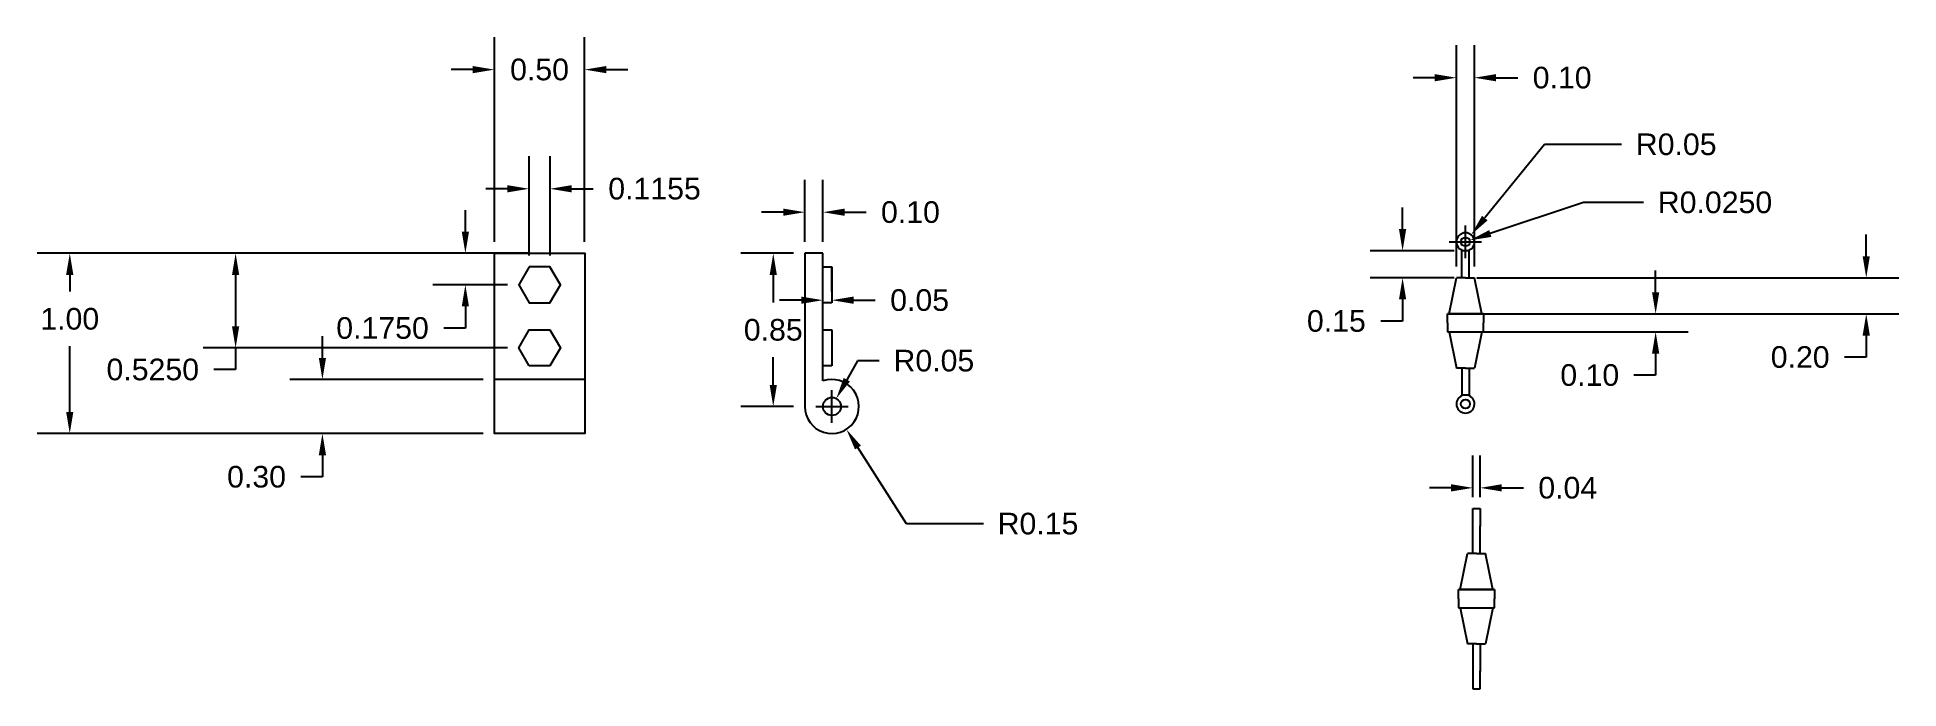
# Model space of a CAD drawing. Header units: inches. Extents: x 25.9 to 36.2, y 10.4 to 14.
import ezdxf

# ---------------------------------------------------------------- set-up
doc = ezdxf.new("R2010")
doc.units = ezdxf.units.IN
doc.header["$MEASUREMENT"] = 0
for name, color, linetype in [('Anotari', 40, 'Continuous'), ('Baza', 1, 'Continuous'), ('Prindere_Lemn', 2, 'Continuous'), ('Suruburi', 8, 'Continuous')]:
    doc.layers.add(name, color=color, linetype=linetype)
doc.styles.get("Standard").update_dxf_attribs({"font": 'arial.ttf'})
doc.dimstyles.get("Standard").update_dxf_attribs({"dimtxt": 0.18, "dimasz": 0.18, "dimexe": 0.18, "dimexo": 0.0625, "dimgap": 0.09, "dimtad": 0, "dimtih": 1, "dimtoh": 1, "dimdec": 4, "dimzin": 0, "dimdsep": 46, "dimtxsty": 'Standard', "dimcen": 0.09, "dimadec": 0, "dimazin": 0, "dimtfac": 1, "dimtdec": 4, "dimtofl": 0, "dimtmove": 0, "dimatfit": 3, "dimfxl": 1, "dimtolj": 1, "dimtzin": 0, "dimarcsym": 0})

# ---------------------------------------------------------------- blocks, each defined once
blk = doc.blocks.new('*D20')
at = {"layer": 'Anotari', "color": 0, "lineweight": -2, "transparency": 16777216}
for p, q in [((28.39, 12.893), (28.39, 14.029)), ((28.89, 12.893), (28.89, 14.029)), ((28.27, 13.849), (28.15, 13.849)), ((29.01, 13.849), (29.13, 13.849))]:
    blk.add_line(p, q, dxfattribs=at)
at = {"layer": 'Anotari', "color": 0, "transparency": 16777216}
for points in [[(28.27, 13.869), (28.27, 13.829), (28.39, 13.849)], [(29.01, 13.869), (29.01, 13.829), (28.89, 13.849)]]:
    blk.add_solid(points, dxfattribs=at)
at = {"layer": 'Defpoints', "color": 0, "transparency": 16777216}
for p in [(28.89, 13.849), (28.39, 12.83), (28.89, 12.83)]:
    blk.add_point(p, dxfattribs=at)
at = {"layer": 'Anotari', "color": 0, "transparency": 16777216, "insert": (28.64, 13.849), "char_height": 0.12, "attachment_point": 5}
blk.add_mtext('\\A1;0.50', dxfattribs=at)
blk = doc.blocks.new('*D21')
at = {"layer": 'Anotari', "color": 0, "lineweight": -2, "transparency": 16777216}
for p, q in [((28.328, 12.83), (25.857, 12.83)), ((26.037, 12.71), (26.037, 12.618)), ((26.037, 11.95), (26.037, 12.315)), ((28.328, 11.83), (25.857, 11.83))]:
    blk.add_line(p, q, dxfattribs=at)
at = {"layer": 'Anotari', "color": 0, "transparency": 16777216}
for points in [[(26.017, 12.71), (26.057, 12.71), (26.037, 12.83)], [(26.017, 11.95), (26.057, 11.95), (26.037, 11.83)]]:
    blk.add_solid(points, dxfattribs=at)
at = {"layer": 'Defpoints', "color": 0, "transparency": 16777216}
for p in [(28.39, 12.83), (26.037, 11.83), (28.39, 11.83)]:
    blk.add_point(p, dxfattribs=at)
at = {"layer": 'Anotari', "color": 0, "transparency": 16777216, "insert": (26.037, 12.466), "char_height": 0.12, "attachment_point": 5}
blk.add_mtext('\\A1;1.00', dxfattribs=at)
blk = doc.blocks.new('*D22')
at = {"layer": 'Anotari', "color": 0, "lineweight": -2, "transparency": 16777216}
for p, q in [((28.229, 12.95), (28.229, 13.07)), ((28.578, 12.83), (28.049, 12.83)), ((28.462, 12.655), (28.049, 12.655)), ((28.229, 12.535), (28.229, 12.415)), ((28.229, 12.415), (28.109, 12.415))]:
    blk.add_line(p, q, dxfattribs=at)
at = {"layer": 'Anotari', "color": 0, "transparency": 16777216}
for points in [[(28.209, 12.95), (28.249, 12.95), (28.229, 12.83)], [(28.209, 12.535), (28.249, 12.535), (28.229, 12.655)]]:
    blk.add_solid(points, dxfattribs=at)
at = {"layer": 'Defpoints', "color": 0, "transparency": 16777216}
for p in [(28.64, 12.83), (28.229, 12.655), (28.525, 12.655)]:
    blk.add_point(p, dxfattribs=at)
at = {"layer": 'Anotari', "color": 0, "transparency": 16777216, "insert": (27.77, 12.415), "char_height": 0.12, "attachment_point": 5}
blk.add_mtext('\\A1;0.1750', dxfattribs=at)
blk = doc.blocks.new('*D23')
at = {"layer": 'Anotari', "color": 0, "lineweight": -2, "transparency": 16777216}
for p, q in [((28.578, 12.83), (26.776, 12.83)), ((26.956, 12.71), (26.956, 12.425)), ((28.462, 12.305), (26.776, 12.305)), ((26.956, 12.305), (26.956, 12.185)), ((26.956, 12.185), (26.836, 12.185))]:
    blk.add_line(p, q, dxfattribs=at)
at = {"layer": 'Anotari', "color": 0, "transparency": 16777216}
for points in [[(26.936, 12.71), (26.976, 12.71), (26.956, 12.83)], [(26.936, 12.425), (26.976, 12.425), (26.956, 12.305)]]:
    blk.add_solid(points, dxfattribs=at)
at = {"layer": 'Defpoints', "color": 0, "transparency": 16777216}
for p in [(28.64, 12.83), (26.956, 12.305), (28.525, 12.305)]:
    blk.add_point(p, dxfattribs=at)
at = {"layer": 'Anotari', "color": 0, "transparency": 16777216, "insert": (26.497, 12.185), "char_height": 0.12, "attachment_point": 5}
blk.add_mtext('\\A1;0.5250', dxfattribs=at)
blk = doc.blocks.new('*D24')
at = {"layer": 'Anotari', "color": 0, "lineweight": -2, "transparency": 16777216}
for p, q in [((27.437, 12.25), (27.437, 12.37)), ((28.328, 12.13), (27.257, 12.13)), ((28.328, 11.83), (27.257, 11.83)), ((27.437, 11.71), (27.437, 11.59)), ((27.437, 11.59), (27.317, 11.59))]:
    blk.add_line(p, q, dxfattribs=at)
at = {"layer": 'Anotari', "color": 0, "transparency": 16777216}
for points in [[(27.417, 12.25), (27.457, 12.25), (27.437, 12.13)], [(27.417, 11.71), (27.457, 11.71), (27.437, 11.83)]]:
    blk.add_solid(points, dxfattribs=at)
at = {"layer": 'Defpoints', "color": 0, "transparency": 16777216}
for p in [(28.39, 12.13), (27.437, 11.83), (28.39, 11.83)]:
    blk.add_point(p, dxfattribs=at)
at = {"layer": 'Anotari', "color": 0, "transparency": 16777216, "insert": (27.072, 11.59), "char_height": 0.12, "attachment_point": 5}
blk.add_mtext('\\A1;0.30', dxfattribs=at)
blk = doc.blocks.new('*D25')
at = {"layer": 'Anotari', "color": 0, "lineweight": -2, "transparency": 16777216}
for p, q in [((28.582, 12.818), (28.582, 13.368)), ((28.698, 12.818), (28.698, 13.368)), ((28.462, 13.188), (28.342, 13.188)), ((28.818, 13.188), (28.938, 13.188))]:
    blk.add_line(p, q, dxfattribs=at)
at = {"layer": 'Anotari', "color": 0, "transparency": 16777216}
for points in [[(28.462, 13.208), (28.462, 13.168), (28.582, 13.188)], [(28.818, 13.208), (28.818, 13.168), (28.698, 13.188)]]:
    blk.add_solid(points, dxfattribs=at)
at = {"layer": 'Defpoints', "color": 0, "transparency": 16777216}
for p in [(28.698, 13.188), (28.582, 12.755), (28.698, 12.755)]:
    blk.add_point(p, dxfattribs=at)
at = {"layer": 'Anotari', "color": 0, "transparency": 16777216, "insert": (29.277, 13.188), "char_height": 0.12, "attachment_point": 5}
blk.add_mtext('\\A1;0.1155', dxfattribs=at)
blk = doc.blocks.new('*D26')
at = {"layer": 'Anotari', "color": 0, "lineweight": -2, "transparency": 16777216}
for p, q in [((30.11, 12.893), (30.11, 13.238)), ((30.21, 12.893), (30.21, 13.238)), ((29.99, 13.058), (29.87, 13.058)), ((30.33, 13.058), (30.45, 13.058))]:
    blk.add_line(p, q, dxfattribs=at)
at = {"layer": 'Anotari', "color": 0, "transparency": 16777216}
for points in [[(29.99, 13.078), (29.99, 13.038), (30.11, 13.058)], [(30.33, 13.078), (30.33, 13.038), (30.21, 13.058)]]:
    blk.add_solid(points, dxfattribs=at)
at = {"layer": 'Defpoints', "color": 0, "transparency": 16777216}
for p in [(30.21, 13.058), (30.11, 12.83), (30.21, 12.83)]:
    blk.add_point(p, dxfattribs=at)
at = {"layer": 'Anotari', "color": 0, "transparency": 16777216, "insert": (30.695, 13.058), "char_height": 0.12, "attachment_point": 5}
blk.add_mtext('\\A1;0.10', dxfattribs=at)
blk = doc.blocks.new('*D27')
at = {"layer": 'Anotari', "color": 0, "lineweight": -2, "transparency": 16777216}
for p, q in [((30.047, 12.83), (29.755, 12.83)), ((29.935, 12.71), (29.935, 12.557)), ((29.935, 12.1), (29.935, 12.254)), ((30.047, 11.98), (29.755, 11.98))]:
    blk.add_line(p, q, dxfattribs=at)
at = {"layer": 'Anotari', "color": 0, "transparency": 16777216}
for points in [[(29.915, 12.71), (29.955, 12.71), (29.935, 12.83)], [(29.915, 12.1), (29.955, 12.1), (29.935, 11.98)]]:
    blk.add_solid(points, dxfattribs=at)
at = {"layer": 'Defpoints', "color": 0, "transparency": 16777216}
for p in [(30.11, 12.83), (29.935, 11.98), (30.11, 11.98)]:
    blk.add_point(p, dxfattribs=at)
at = {"layer": 'Anotari', "color": 0, "transparency": 16777216, "insert": (29.935, 12.405), "char_height": 0.12, "attachment_point": 5}
blk.add_mtext('\\A1;0.85', dxfattribs=at)
blk = doc.blocks.new('*D28')
at = {"layer": 'Anotari', "color": 0, "lineweight": -2, "transparency": 16777216}
for p, q in [((30.26, 11.89), (30.26, 12.07)), ((30.17, 11.98), (30.35, 11.98)), ((30.673, 11.33), (30.404, 11.752)), ((31.099, 11.33), (30.673, 11.33))]:
    blk.add_line(p, q, dxfattribs=at)
at = {"layer": 'Anotari', "color": 0, "transparency": 16777216}
blk.add_solid([(30.421, 11.763), (30.388, 11.742), (30.34, 11.854)], dxfattribs=at)
at = {"layer": 'Defpoints', "color": 0, "transparency": 16777216}
for p in [(30.26, 11.98), (30.34, 11.854)]:
    blk.add_point(p, dxfattribs=at)
at = {"layer": 'Anotari', "color": 0, "transparency": 16777216, "insert": (31.402, 11.33), "char_height": 0.12, "attachment_point": 5}
blk.add_mtext('\\A1;R0.15', dxfattribs=at)
blk = doc.blocks.new('*D29')
at = {"layer": 'Anotari', "color": 0, "lineweight": -2, "transparency": 16777216}
for p, q in [((30.401, 12.234), (30.342, 12.129)), ((30.521, 12.234), (30.401, 12.234)), ((30.26, 11.89), (30.26, 12.07)), ((30.17, 11.98), (30.35, 11.98))]:
    blk.add_line(p, q, dxfattribs=at)
at = {"layer": 'Anotari', "color": 0, "transparency": 16777216}
blk.add_solid([(30.325, 12.139), (30.36, 12.119), (30.284, 12.024)], dxfattribs=at)
at = {"layer": 'Defpoints', "color": 0, "transparency": 16777216}
for p in [(30.26, 11.98), (30.284, 12.024)]:
    blk.add_point(p, dxfattribs=at)
at = {"layer": 'Anotari', "color": 0, "transparency": 16777216, "insert": (30.825, 12.234), "char_height": 0.12, "attachment_point": 5}
blk.add_mtext('\\A1;R0.05', dxfattribs=at)
blk = doc.blocks.new('*D30')
at = {"layer": 'Anotari', "color": 0, "lineweight": -2, "transparency": 16777216}
for p, q in [((34.208, 13.434), (33.877, 13.026)), ((34.634, 13.434), (34.208, 13.434)), ((33.68, 12.894), (33.86, 12.894)), ((33.77, 12.804), (33.77, 12.984))]:
    blk.add_line(p, q, dxfattribs=at)
at = {"layer": 'Anotari', "color": 0, "transparency": 16777216}
blk.add_solid([(33.862, 13.038), (33.893, 13.013), (33.802, 12.933)], dxfattribs=at)
at = {"layer": 'Defpoints', "color": 0, "transparency": 16777216}
for p in [(33.77, 12.894), (33.802, 12.933)]:
    blk.add_point(p, dxfattribs=at)
at = {"layer": 'Anotari', "color": 0, "transparency": 16777216, "insert": (34.938, 13.434), "char_height": 0.12, "attachment_point": 5}
blk.add_mtext('\\A1;R0.05', dxfattribs=at)
blk = doc.blocks.new('*D31')
at = {"layer": 'Anotari', "color": 0, "lineweight": -2, "transparency": 16777216}
for p, q in [((34.424, 13.112), (33.908, 12.94)), ((34.757, 13.112), (34.424, 13.112)), ((33.68, 12.894), (33.86, 12.894)), ((33.77, 12.804), (33.77, 12.984))]:
    blk.add_line(p, q, dxfattribs=at)
at = {"layer": 'Anotari', "color": 0, "transparency": 16777216}
blk.add_solid([(33.902, 12.959), (33.914, 12.921), (33.794, 12.902)], dxfattribs=at)
at = {"layer": 'Defpoints', "color": 0, "transparency": 16777216}
for p in [(33.77, 12.894), (33.794, 12.902)]:
    blk.add_point(p, dxfattribs=at)
at = {"layer": 'Anotari', "color": 0, "transparency": 16777216, "insert": (35.153, 13.112), "char_height": 0.12, "attachment_point": 5}
blk.add_mtext('\\A1;R0.0250', dxfattribs=at)
blk = doc.blocks.new('*D32')
at = {"layer": 'Anotari', "color": 0, "lineweight": -2, "transparency": 16777216}
for p, q in [((33.422, 12.964), (33.422, 13.084)), ((33.708, 12.844), (33.242, 12.844)), ((33.708, 12.694), (33.242, 12.694)), ((33.422, 12.574), (33.422, 12.454)), ((33.422, 12.454), (33.302, 12.454))]:
    blk.add_line(p, q, dxfattribs=at)
at = {"layer": 'Anotari', "color": 0, "transparency": 16777216}
for points in [[(33.402, 12.964), (33.442, 12.964), (33.422, 12.844)], [(33.402, 12.574), (33.442, 12.574), (33.422, 12.694)]]:
    blk.add_solid(points, dxfattribs=at)
at = {"layer": 'Defpoints', "color": 0, "transparency": 16777216}
for p in [(33.77, 12.844), (33.422, 12.694), (33.77, 12.694)]:
    blk.add_point(p, dxfattribs=at)
at = {"layer": 'Anotari', "color": 0, "transparency": 16777216, "insert": (33.055, 12.454), "char_height": 0.12, "attachment_point": 5}
blk.add_mtext('\\A1;0.15', dxfattribs=at)
blk = doc.blocks.new('*D33')
at = {"layer": 'Anotari', "color": 0, "lineweight": -2, "transparency": 16777216}
for p, q in [((33.72, 12.756), (33.72, 13.984)), ((33.82, 12.756), (33.82, 13.984)), ((33.6, 13.804), (33.48, 13.804)), ((33.94, 13.804), (34.06, 13.804))]:
    blk.add_line(p, q, dxfattribs=at)
at = {"layer": 'Anotari', "color": 0, "transparency": 16777216}
for points in [[(33.6, 13.824), (33.6, 13.784), (33.72, 13.804)], [(33.94, 13.824), (33.94, 13.784), (33.82, 13.804)]]:
    blk.add_solid(points, dxfattribs=at)
at = {"layer": 'Defpoints', "color": 0, "transparency": 16777216}
for p in [(33.82, 13.804), (33.72, 12.694), (33.82, 12.694)]:
    blk.add_point(p, dxfattribs=at)
at = {"layer": 'Anotari', "color": 0, "transparency": 16777216, "insert": (34.306, 13.804), "char_height": 0.12, "attachment_point": 5}
blk.add_mtext('\\A1;0.10', dxfattribs=at)
blk = doc.blocks.new('*D34')
at = {"layer": 'Anotari', "color": 0, "lineweight": -2, "transparency": 16777216}
for p, q in [((35.991, 12.814), (35.991, 12.934)), ((33.833, 12.694), (36.171, 12.694)), ((33.833, 12.494), (36.171, 12.494)), ((35.991, 12.374), (35.991, 12.254)), ((35.991, 12.254), (35.871, 12.254))]:
    blk.add_line(p, q, dxfattribs=at)
at = {"layer": 'Anotari', "color": 0, "transparency": 16777216}
for points in [[(35.971, 12.814), (36.011, 12.814), (35.991, 12.694)], [(35.971, 12.374), (36.011, 12.374), (35.991, 12.494)]]:
    blk.add_solid(points, dxfattribs=at)
at = {"layer": 'Defpoints', "color": 0, "transparency": 16777216}
for p in [(33.77, 12.694), (33.77, 12.494), (35.991, 12.494)]:
    blk.add_point(p, dxfattribs=at)
at = {"layer": 'Anotari', "color": 0, "transparency": 16777216, "insert": (35.625, 12.254), "char_height": 0.12, "attachment_point": 5}
blk.add_mtext('\\A1;0.20', dxfattribs=at)
blk = doc.blocks.new('*D35')
at = {"layer": 'Anotari', "color": 0, "lineweight": -2, "transparency": 16777216}
for p, q in [((34.824, 12.614), (34.824, 12.734)), ((33.833, 12.494), (35.004, 12.494)), ((33.833, 12.394), (35.004, 12.394)), ((34.824, 12.274), (34.824, 12.154)), ((34.824, 12.154), (34.704, 12.154))]:
    blk.add_line(p, q, dxfattribs=at)
at = {"layer": 'Anotari', "color": 0, "transparency": 16777216}
for points in [[(34.804, 12.614), (34.844, 12.614), (34.824, 12.494)], [(34.804, 12.274), (34.844, 12.274), (34.824, 12.394)]]:
    blk.add_solid(points, dxfattribs=at)
at = {"layer": 'Defpoints', "color": 0, "transparency": 16777216}
for p in [(33.77, 12.494), (33.77, 12.394), (34.824, 12.394)]:
    blk.add_point(p, dxfattribs=at)
at = {"layer": 'Anotari', "color": 0, "transparency": 16777216, "insert": (34.459, 12.154), "char_height": 0.12, "attachment_point": 5}
blk.add_mtext('\\A1;0.10', dxfattribs=at)
blk = doc.blocks.new('*D36')
at = {"layer": 'Anotari', "color": 0, "lineweight": -2, "transparency": 16777216}
for p, q in [((33.811, 11.477), (33.811, 11.709)), ((33.851, 11.477), (33.851, 11.709)), ((33.691, 11.529), (33.571, 11.529)), ((33.971, 11.529), (34.091, 11.529))]:
    blk.add_line(p, q, dxfattribs=at)
at = {"layer": 'Anotari', "color": 0, "transparency": 16777216}
for points in [[(33.691, 11.549), (33.691, 11.509), (33.811, 11.529)], [(33.971, 11.549), (33.971, 11.509), (33.851, 11.529)]]:
    blk.add_solid(points, dxfattribs=at)
at = {"layer": 'Defpoints', "color": 0, "transparency": 16777216}
for p in [(33.851, 11.529), (33.811, 11.414), (33.851, 11.414)]:
    blk.add_point(p, dxfattribs=at)
at = {"layer": 'Anotari', "color": 0, "transparency": 16777216, "insert": (34.337, 11.529), "char_height": 0.12, "attachment_point": 5}
blk.add_mtext('\\A1;0.04', dxfattribs=at)
blk = doc.blocks.new('*D37')
at = {"layer": 'Anotari', "color": 0, "lineweight": -2, "transparency": 16777216}
for p, q in [((30.21, 12.618), (30.21, 12.75)), ((30.26, 12.618), (30.26, 12.75)), ((30.09, 12.57), (29.97, 12.57)), ((30.38, 12.57), (30.5, 12.57))]:
    blk.add_line(p, q, dxfattribs=at)
at = {"layer": 'Anotari', "color": 0, "transparency": 16777216}
for points in [[(30.09, 12.59), (30.09, 12.55), (30.21, 12.57)], [(30.38, 12.59), (30.38, 12.55), (30.26, 12.57)]]:
    blk.add_solid(points, dxfattribs=at)
at = {"layer": 'Defpoints', "color": 0, "transparency": 16777216}
for p in [(30.21, 12.555), (30.26, 12.57), (30.26, 12.555)]:
    blk.add_point(p, dxfattribs=at)
at = {"layer": 'Anotari', "color": 0, "transparency": 16777216, "insert": (30.746, 12.57), "char_height": 0.12, "attachment_point": 5}
blk.add_mtext('\\A1;0.05', dxfattribs=at)

msp = doc.modelspace()

# ---------------------------------------------------------------- linework, layer by layer
at = {"layer": 'Baza'}
for p, q in [((33.75041, 12.84378), (33.75041, 12.84795)), ((33.75041, 12.69378), (33.75041, 12.84378)), ((33.79041, 12.84378), (33.75041, 12.84378)), ((33.79041, 12.84378), (33.79041, 12.84795)), ((33.79041, 12.69378), (33.79041, 12.84378)), ((33.68041, 12.49378), (33.72041, 12.69378)), ((33.77041, 12.69378), (33.72041, 12.69378)), ((33.77041, 12.69378), (33.82041, 12.69378)), ((33.86041, 12.49378), (33.82041, 12.69378)), ((33.67041, 12.44378), (33.67041, 12.49378)), ((33.67041, 12.49378), (33.87041, 12.49378)), ((33.87041, 12.49378), (33.67041, 12.49378)), ((33.87041, 12.49378), (33.87041, 12.44378)), ((33.67041, 12.44378), (33.67041, 12.39378)), ((33.67041, 12.39378), (33.87041, 12.39378)), ((33.68041, 12.39378), (33.72041, 12.19378)), ((33.86041, 12.39378), (33.82041, 12.19378)), ((33.87041, 12.39378), (33.87041, 12.44378)), ((33.77041, 12.19378), (33.72041, 12.19378)), ((33.75041, 12.19378), (33.75041, 12.04378)), ((33.77041, 12.19378), (33.82041, 12.19378)), ((33.79041, 12.19378), (33.79041, 12.04378)), ((33.79041, 12.04378), (33.75041, 12.04378)), ((33.75041, 12.04378), (33.75041, 12.03961)), ((33.79041, 12.04378), (33.79041, 12.03961)), ((33.81144, 11.31431), (33.81144, 11.41431)), ((33.81144, 11.41431), (33.85144, 11.41431)), ((33.85144, 11.41431), (33.85144, 11.31431)), ((33.81144, 11.31431), (33.81144, 11.31848)), ((33.81144, 11.16431), (33.81144, 11.31431)), ((33.85144, 11.31431), (33.85144, 11.31848)), ((33.85144, 11.16431), (33.85144, 11.31431)), ((33.74144, 10.96431), (33.78144, 11.16431)), ((33.83144, 11.16431), (33.78144, 11.16431)), ((33.83144, 11.16431), (33.88144, 11.16431)), ((33.92144, 10.96431), (33.88144, 11.16431)), ((33.73144, 10.91431), (33.73144, 10.96431)), ((33.73144, 10.96431), (33.93144, 10.96431)), ((33.93144, 10.96431), (33.73144, 10.96431)), ((33.93144, 10.96431), (33.93144, 10.91431)), ((33.73144, 10.91431), (33.73144, 10.86431)), ((33.73144, 10.86431), (33.93144, 10.86431)), ((33.74144, 10.86431), (33.78144, 10.66431)), ((33.92144, 10.86431), (33.88144, 10.66431)), ((33.93144, 10.86431), (33.93144, 10.91431)), ((33.83144, 10.66431), (33.78144, 10.66431)), ((33.81144, 10.66431), (33.81144, 10.51431)), ((33.83144, 10.66431), (33.88144, 10.66431)), ((33.85144, 10.66431), (33.85144, 10.51431)), ((33.81144, 10.51431), (33.81144, 10.51013)), ((33.81144, 10.51431), (33.81144, 10.41431)), ((33.85144, 10.51431), (33.85144, 10.51013)), ((33.85144, 10.41431), (33.85144, 10.51431)), ((33.81144, 10.41431), (33.85144, 10.41431))]:
    msp.add_line(p, q, dxfattribs=at)
for centre in [(33.77041, 12.89378), (33.77041, 11.99378)]:
    msp.add_circle(centre, 0.025, dxfattribs=at)
for centre, start, end in [((33.77041, 12.89378), 293.578178, 246.421822), ((33.77041, 11.99378), 113.578178, 66.421822)]:
    msp.add_arc(centre, 0.05, start, end, dxfattribs=at)
at = {"layer": 'Prindere_Lemn'}
for p, q in [((30.10961, 12.83033), (30.10961, 11.98033)), ((30.20961, 12.83033), (30.10961, 12.83033)), ((30.20961, 12.12175), (30.20961, 12.83033)), ((28.89005, 12.13033), (28.39005, 12.13033))]:
    msp.add_line(p, q, dxfattribs=at)
msp.add_lwpolyline([(28.39005, 12.83033), (28.89005, 12.83033), (28.89005, 11.83033), (28.39005, 11.83033)], close=True, dxfattribs=at)
msp.add_circle((30.25961, 11.98033), 0.05, dxfattribs=at)
msp.add_arc((30.25961, 11.98033), 0.15, 180, 109.471221, dxfattribs=at)
at = {"layer": 'Suruburi'}
for p, q in [((30.20961, 12.75533), (30.25961, 12.75533)), ((30.25961, 12.75533), (30.25961, 12.55533)), ((30.25961, 12.55533), (30.20961, 12.55533)), ((30.20961, 12.40533), (30.25961, 12.40533)), ((30.25961, 12.40533), (30.25961, 12.20533)), ((30.25961, 12.20533), (30.20961, 12.20533))]:
    msp.add_line(p, q, dxfattribs=at)
for points in [[(28.58232, 12.75533), (28.52458, 12.65533), (28.58232, 12.55533), (28.69779, 12.55533), (28.75552, 12.65533), (28.69779, 12.75533)], [(28.58232, 12.20533), (28.52458, 12.30533), (28.58232, 12.40533), (28.69779, 12.40533), (28.75552, 12.30533), (28.69779, 12.20533)]]:
    msp.add_lwpolyline(points, close=True, dxfattribs=at)

# ---------------------------------------------------------------- dimensions: what is measured, and where the dimension line sits
at = {"layer": 'Anotari'}
for base, p1, p2, override, picture, middle in [((28.89005, 13.84887), (28.39005, 12.83033), (28.89005, 12.83033), {"dimtxt": 0.12, "dimasz": 0.12, "dimdec": 2}, '*D20', (28.64005, 13.84887)), ((33.82041, 13.80449), (33.72041, 12.69378), (33.82041, 12.69378), {"dimtxt": 0.12, "dimasz": 0.12, "dimdec": 2}, '*D33', (34.30606, 13.80449)), ((28.69779, 13.18837), (28.58232, 12.75533), (28.69779, 12.75533), {"dimtxt": 0.12, "dimasz": 0.12}, '*D25', (29.27733, 13.18837)), ((30.20961, 13.0578), (30.10961, 12.83033), (30.20961, 12.83033), {"dimtxt": 0.12, "dimasz": 0.12, "dimdec": 2}, '*D26', (30.69526, 13.0578)), ((30.25961, 12.57042), (30.20961, 12.55533), (30.25961, 12.55533), {"dimtxt": 0.12, "dimasz": 0.12, "dimdec": 2}, '*D37', (30.74591, 12.57042)), ((33.85144, 11.52931), (33.81144, 11.41431), (33.85144, 11.41431), {"dimtxt": 0.12, "dimasz": 0.12, "dimdec": 2}, '*D36', (34.33704, 11.52931))]:
    dim = msp.add_linear_dim(base=base, p1=p1, p2=p2, dimstyle='Standard', override=override, dxfattribs=at)
    dim.commit()
    dim.dimension.update_dxf_attribs({"geometry": picture, "text_midpoint": middle})
for center, mpoint, override, picture, middle in [((33.77041, 12.89378), (33.80189, 12.93262), {"dimtxt": 0.12, "dimasz": 0.12, "dimdec": 2}, '*D30', (34.93786, 13.43414)), ((33.77041, 12.89378), (33.79413, 12.90169), {"dimtxt": 0.12, "dimasz": 0.12}, '*D31', (35.15306, 13.11156)), ((30.25961, 11.98033), (30.34005, 11.85372), {"dimtxt": 0.12, "dimasz": 0.12, "dimdec": 2}, '*D28', (31.40243, 11.32973))]:
    dim = msp.add_radius_dim(center=center, mpoint=mpoint, dimstyle='Standard', override=override, dxfattribs=at)
    dim.commit()
    dim.dimension.update_dxf_attribs({"geometry": picture, "text_midpoint": middle, "dimtype": 164})
for base, p1, p2, override, picture, middle in [((28.22892, 12.65533), (28.64005, 12.83033), (28.52458, 12.65533), {"dimtxt": 0.12, "dimasz": 0.12}, '*D22', (27.77003, 12.41533)), ((33.42156, 12.69378), (33.77041, 12.84378), (33.77041, 12.69378), {"dimtxt": 0.12, "dimasz": 0.12, "dimdec": 2}, '*D32', (33.05526, 12.45378)), ((35.99114, 12.49378), (33.77041, 12.69378), (33.77041, 12.49378), {"dimtxt": 0.12, "dimasz": 0.12, "dimdec": 2}, '*D34', (35.62549, 12.25378)), ((26.95606, 12.30533), (28.64005, 12.83033), (28.52458, 12.30533), {"dimtxt": 0.12, "dimasz": 0.12}, '*D23', (26.49718, 12.18533)), ((29.93515, 11.98033), (30.10961, 12.83033), (30.10961, 11.98033), {"dimtxt": 0.12, "dimasz": 0.12, "dimdec": 2}, '*D27', (29.93515, 12.40533)), ((34.82424, 12.39378), (33.77041, 12.49378), (33.77041, 12.39378), {"dimtxt": 0.12, "dimasz": 0.12, "dimdec": 2}, '*D35', (34.45859, 12.15378)), ((27.43729, 11.83033), (28.39005, 12.13033), (28.39005, 11.83033), {"dimtxt": 0.12, "dimasz": 0.12, "dimdec": 2}, '*D24', (27.07164, 11.59033))]:
    dim = msp.add_linear_dim(base=base, p1=p1, p2=p2, angle=90, dimstyle='Standard', override=override, dxfattribs=at)
    dim.commit()
    dim.dimension.update_dxf_attribs({"geometry": picture, "text_midpoint": middle})
dim = msp.add_linear_dim(base=(26.03679, 11.83033), p1=(28.39005, 12.83033), p2=(28.39005, 11.83033), angle=90, dimstyle='Standard', override={"dimtxt": 0.12, "dimasz": 0.12, "dimdec": 2}, dxfattribs=at)
dim.commit()
dim.dimension.update_dxf_attribs({"geometry": '*D21', "text_midpoint": (26.03679, 12.46642), "dimtype": 160})
dim = msp.add_radius_dim(center=(30.25961, 11.98033), mpoint=(30.28397, 12.024), dimstyle='Standard', override={"dimtxt": 0.12, "dimasz": 0.12, "dimdec": 2}, dxfattribs=at)
dim.commit()
dim.dimension.update_dxf_attribs({"geometry": '*D29', "text_midpoint": (30.82459, 12.2336)})

doc.saveas('drawing.dxf')
